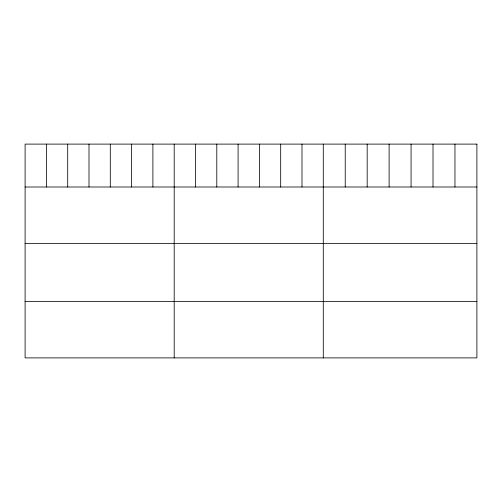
<?xml version="1.0" encoding="UTF-8"?>
<svg xmlns="http://www.w3.org/2000/svg" width="502" height="502" viewBox="0 0 502 502"><rect width="100%" height="100%" fill="white"/><g stroke="black" fill="none" stroke-linecap="round" stroke-linejoin="round"><path stroke-width="0.75" d="M25.1 187.001L476.9 187.001M25.1 243.395L476.9 243.395M25.1 301.501L476.9 301.501M454.956 144.105L454.956 187.001M433.013 144.105L433.013 187.001M411.069 144.105L411.069 187.001M389.119 144.105L389.119 187.001M367.175 144.105L367.175 187.001M345.232 144.105L345.232 187.001M323.288 144.105L323.288 357.895M301.991 144.105L301.991 187.001M280.687 144.105L280.687 187.001M259.39 144.105L259.39 187.001M238.092 144.105L238.092 187.001M216.795 144.105L216.795 187.001M195.491 144.105L195.491 187.001M174.194 144.105L174.194 357.895M152.897 144.105L152.897 187.001M131.593 144.105L131.593 187.001M110.296 144.105L110.296 187.001M88.998 144.105L88.998 187.001M67.701 144.105L67.701 187.001M46.397 144.105L46.397 187.001M476.9 144.105L25.1 144.105L25.1 357.895L476.9 357.895L476.9 144.105"/></g></svg>
